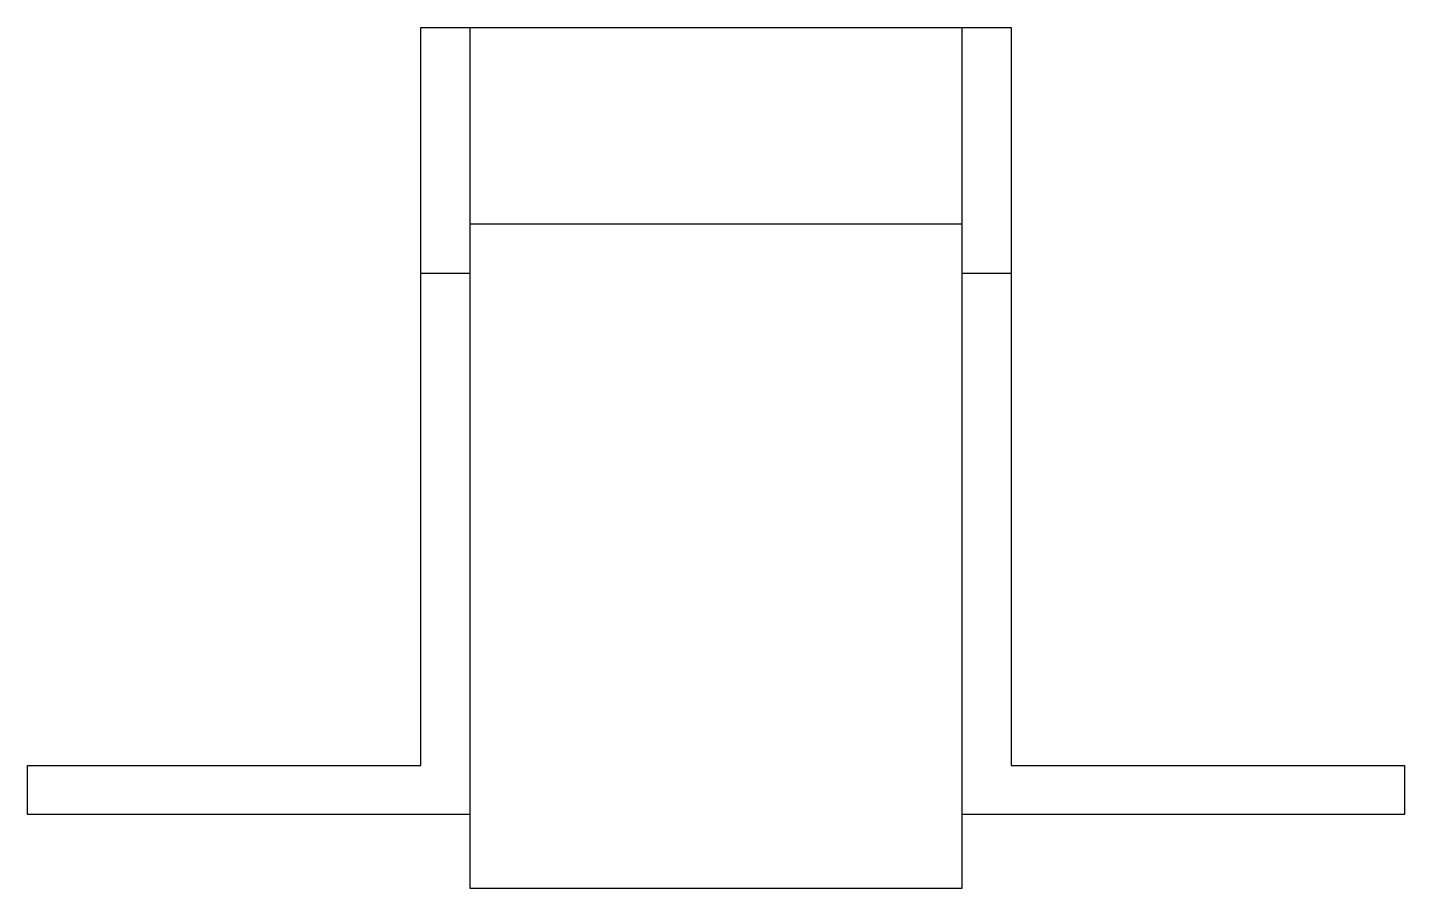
# Model space of a CAD drawing. Header units: millimetres. Extents: x -56 to 56, y -30 to 40.
import ezdxf

# ---------------------------------------------------------------- set-up
doc = ezdxf.new("R2010")
doc.units = ezdxf.units.MM
doc.layers.add('KwikScaf Matrix', color=7, linetype='Continuous')

# ---------------------------------------------------------------- blocks, each defined once
blk = doc.blocks.new('109208yz')
at = {"layer": 'KwikScaf Matrix', "color": 0, "extrusion": (0, 1, -1.83691e-16)}
for p, q in [((-24, 20), (-24, 40)), ((-24, 40), (-20, 40)), ((-20, 29.5), (-20, 40)), ((-20, 40), (20, 40)), ((20, 40), (20, 29.5)), ((20, 40), (24, 40)), ((24, 40), (24, 20)), ((-20, 24), (-20, 29.5)), ((20, 29.5), (20, 24)), ((-20, -30), (-20, 24)), ((20, 24), (-20, 24)), ((20, 24), (20, -30)), ((-24, -20), (-24, 20)), ((-20, 20), (-24, 20)), ((24, 20), (20, 20)), ((24, 20), (24, -20)), ((-56, -20), (-24, -20)), ((-56, -24), (-56, -20)), ((24, -20), (56, -20)), ((56, -20), (56, -24)), ((-20, -24), (-56, -24)), ((56, -24), (20, -24)), ((20, -30), (-20, -30))]:
    blk.add_line(p, q, dxfattribs=at)

msp = doc.modelspace()

# ---------------------------------------------------------------- block references
at = {"layer": 'KwikScaf Matrix', "color": 0}
msp.add_blockref('109208yz', (0, 0), dxfattribs=at)

doc.saveas('drawing.dxf')
